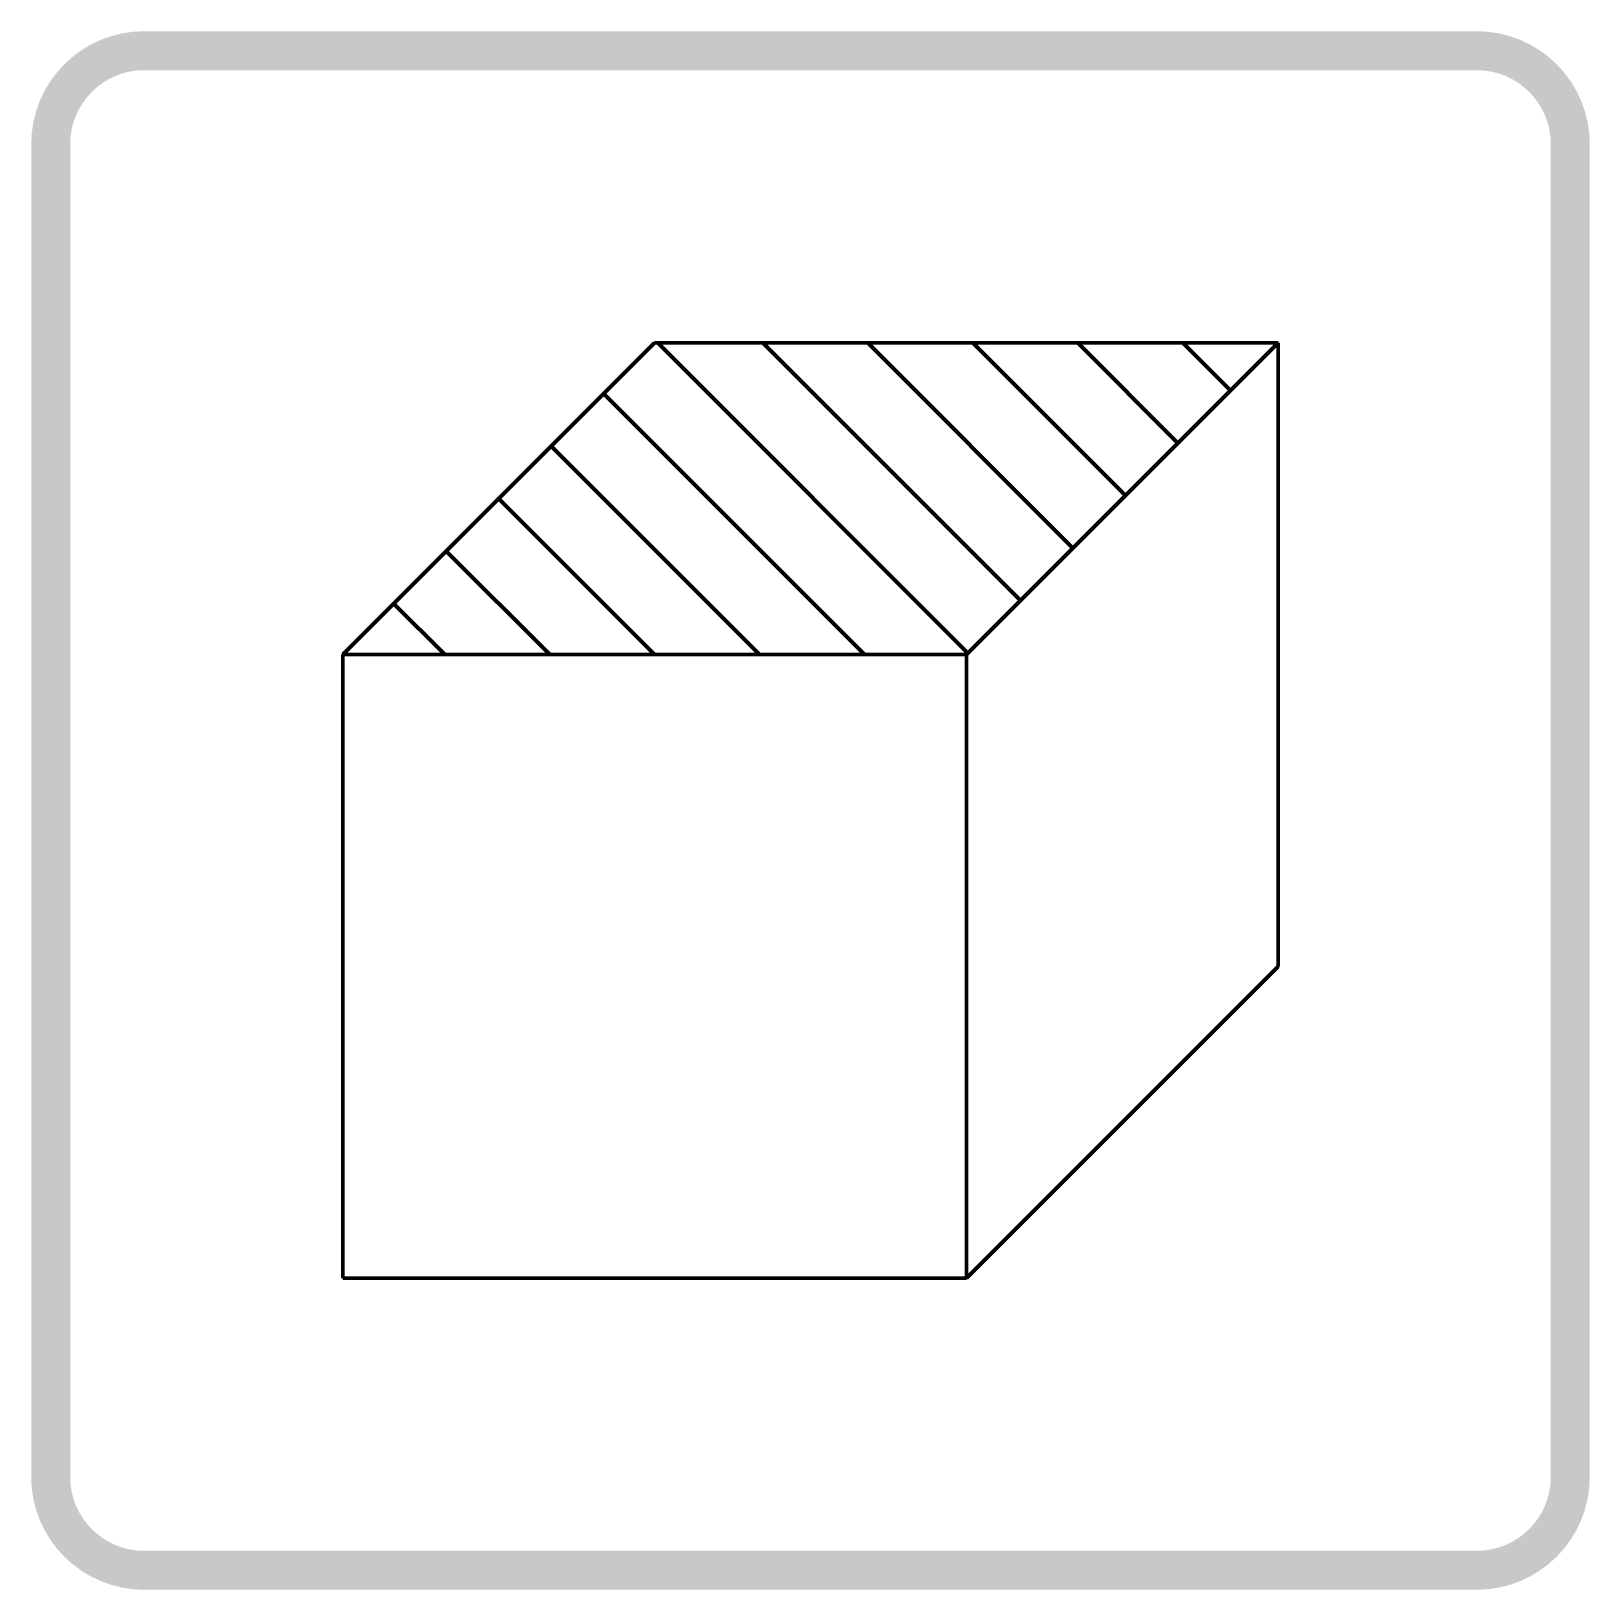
# Model space of a CAD drawing. Header units: millimetres. Extents: x -100 to 100, y -100 to 100.
import ezdxf

# ---------------------------------------------------------------- set-up
doc = ezdxf.new("R2010")
doc.units = ezdxf.units.MM
doc.layers.get('0').update_dxf_attribs({"color": 178, "lineweight": 25, "true_color": 0x000000})

msp = doc.modelspace()

# ---------------------------------------------------------------- hatches: boundary and pattern name
h = msp.add_hatch(color=256)
edge = h.paths.add_edge_path(flags=0)
edge.add_line((100, -85.5), (100, 85.5))
edge.add_arc((85.5, 85.5), 14.5, 0, 90)
edge.add_line((85.5, 100), (-85.5, 100))
edge.add_arc((-85.5, 85.5), 14.5, 90, 180)
edge.add_line((-100, 85.5), (-100, -85.5))
edge.add_arc((-85.5, -85.5), 14.5, 180, 270)
edge.add_line((-85.5, -100), (85.5, -100))
edge.add_arc((85.5, -85.5), 14.5, 270, 360)
edge = h.paths.add_edge_path(flags=0)
edge.add_arc((-85.5, 85.5), 9.5, 90, 180)
edge.add_line((-95, 85.5), (-95, -85.5))
edge.add_arc((-85.5, -85.5), 9.5, 180, 270)
edge.add_line((-85.5, -95), (85.5, -95))
edge.add_arc((85.5, -85.5), 9.5, 270, 360)
edge.add_line((95, -85.5), (95, 85.5))
edge.add_arc((85.5, 85.5), 9.5, 0, 90)
edge.add_line((85.5, 95), (-85.5, 95))

# ---------------------------------------------------------------- linework, layer by layer
at = {"lineweight": 200}
for p, q in [((-60, 20), (-20, 60)), ((60, 60), (-20, 60)), ((-19.59, 60), (20.21, 20.21)), ((-6.12, 60), (26.94, 26.94)), ((7.35, 60), (33.68, 33.68)), ((20, 20), (60, 60)), ((20.82, 60), (40.41, 40.41)), ((34.29, 60), (47.15, 47.15)), ((47.76, 60), (53.88, 53.88)), ((60, -20), (60, 60)), ((-26.53, 53.47), (6.94, 20)), ((-33.26, 46.74), (-6.53, 20)), ((-40, 40), (-20, 20)), ((-46.74, 33.26), (-33.47, 20)), ((-53.47, 26.53), (-46.94, 20)), ((20, 20), (-60, 20)), ((-60, 20), (-60, -60)), ((20, -60), (20, 20)), ((20, -60), (60, -20)), ((-60, -60), (20, -60))]:
    msp.add_line(p, q, dxfattribs=at)

doc.saveas('drawing.dxf')
